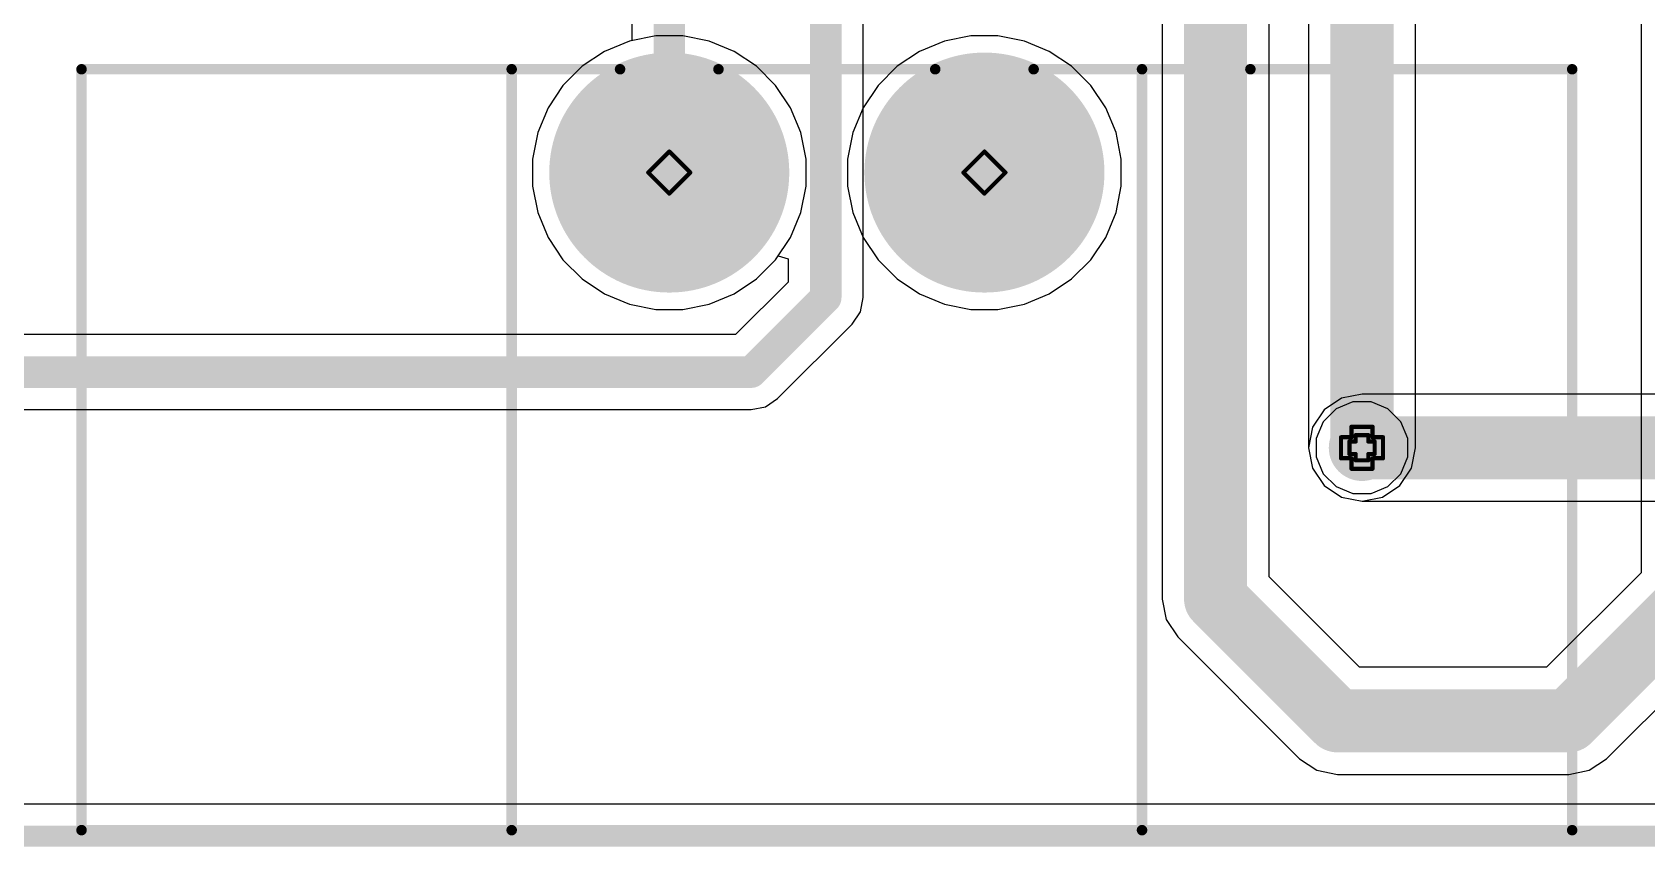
# Model space of a CAD drawing. Header units: inches. Extents: x -7 to 5163, y -3 to 5149.
# Drawn here: x 3.86 to 23.37, y -3.45 to 6.4 of the extents above; entities that cross this region are included whole.
import ezdxf

# ---------------------------------------------------------------- set-up
doc = ezdxf.new("R2010")
doc.units = ezdxf.units.IN
for name, color, linetype in [('Board Outline', 216, 'Continuous'), ('Bottom Layer', 5, 'Continuous'), ('Bottom Solder', 6, 'Continuous'), ('Drill Drawing', 1, 'Continuous'), ('GND', 76, 'Continuous'), ('Multi-Layer', 9, 'Continuous'), ('Pad Holes', 156, 'Continuous'), ('PWR', 16, 'Continuous'), ('Top Layer', 1, 'Continuous'), ('Top Overlay', 2, 'Continuous'), ('Top Solder', 216, 'Continuous'), ('Via Holes', 16, 'Continuous')]:
    doc.layers.add(name, color=color, linetype=linetype)

# ---------------------------------------------------------------- blocks, each defined once
blk = doc.blocks.new('KF2EDGRM_3_81_2P_59')
at = {"layer": 'Bottom Layer'}
h = blk.add_hatch(color=5, dxfattribs=at)
edge = h.paths.add_edge_path()
edge.add_arc((-1.9050635, 0), 1.39999974, 0, 360)
h = blk.add_hatch(color=5, dxfattribs=at)
edge = h.paths.add_edge_path()
edge.add_arc((1.9050635, 0), 1.39999974, 0, 360)
at = {"layer": 'Bottom Solder'}
h = blk.add_hatch(color=6, dxfattribs=at)
edge = h.paths.add_edge_path()
edge.add_arc((-1.9050635, 0), 1.45079974, 0, 360)
h = blk.add_hatch(color=6, dxfattribs=at)
edge = h.paths.add_edge_path()
edge.add_arc((1.9050635, 0), 1.45079974, 0, 360)
at = {"layer": 'GND'}
h = blk.add_hatch(color=76, dxfattribs=at)
edge = h.paths.add_edge_path()
edge.add_arc((-1.9050635, 0), 1.39999974, 0, 360)
h = blk.add_hatch(color=76, dxfattribs=at)
edge = h.paths.add_edge_path()
edge.add_arc((1.9050635, 0), 1.39999974, 0, 360)
at = {"layer": 'Multi-Layer'}
h = blk.add_hatch(color=9, dxfattribs=at)
edge = h.paths.add_edge_path()
edge.add_arc((-1.9050635, 0), 1.39999974, 0, 360)
h = blk.add_hatch(color=9, dxfattribs=at)
edge = h.paths.add_edge_path()
edge.add_arc((1.9050635, 0), 1.39999974, 0, 360)
at = {"layer": 'Pad Holes'}
h = blk.add_hatch(color=7, dxfattribs=at)
edge = h.paths.add_edge_path()
edge.add_arc((-1.9050635, 0), 0.7999984, 0, 360)
h = blk.add_hatch(color=7, dxfattribs=at)
edge = h.paths.add_edge_path()
edge.add_arc((1.9050635, 0), 0.7999984, 0, 360)
at = {"layer": 'PWR'}
h = blk.add_hatch(color=16, dxfattribs=at)
edge = h.paths.add_edge_path()
edge.add_arc((-1.9050635, 0), 1.39999974, 0, 360)
h = blk.add_hatch(color=16, dxfattribs=at)
edge = h.paths.add_edge_path()
edge.add_arc((1.9050635, 0), 1.39999974, 0, 360)
at = {"layer": 'Top Layer'}
h = blk.add_hatch(color=1, dxfattribs=at)
edge = h.paths.add_edge_path()
edge.add_arc((-1.9050635, 0), 1.39999974, 0, 360)
h = blk.add_hatch(color=1, dxfattribs=at)
edge = h.paths.add_edge_path()
edge.add_arc((1.9050635, 0), 1.39999974, 0, 360)
at = {"layer": 'Top Solder'}
h = blk.add_hatch(color=216, dxfattribs=at)
edge = h.paths.add_edge_path()
edge.add_arc((-1.9050635, 0), 1.45079974, 0, 360)
h = blk.add_hatch(color=216, dxfattribs=at)
edge = h.paths.add_edge_path()
edge.add_arc((1.9050635, 0), 1.45079974, 0, 360)
at = {"layer": 'Top Overlay'}
for points in [[(-9.0099769, 1.2492228, 0.127, 0.127, 0), (-2.4998045, 1.2492228, 0.127, 0.127, 0)], [(-9.0099769, -7.950784199999999, 0.127, 0.127, 0), (-9.0099769, 1.2492228, 0.127, 0.127, 0)], [(-3.8099873, -7.950784199999999, 0.127, 0.127, 0), (-3.8099873, 1.2492228, 0.127, 0.127, 0)], [(-1.3101447, 1.2492228, 0.127, 0.127, 0), (1.3101701, 1.2492228, 0.127, 0.127, 0)], [(2.4998045, 1.2492228, 0.127, 0.127, 0), (9.0099769, 1.2492228, 0.127, 0.127, 0)], [(2.4998553, 1.2492228, 0.127, 0.127, 0), (5.120170099999999, 1.2492228, 0.127, 0.127, 0)], [(3.8099873, -7.950784199999999, 0.127, 0.127, 0), (3.8099873, 1.2492228, 0.127, 0.127, 0)], [(9.0099769, -7.950784199999999, 0.127, 0.127, 0), (9.0099769, 1.2492228, 0.127, 0.127, 0)], [(-9.0099769, -7.950784199999999, 0.127, 0.127, 0), (9.0099769, -7.950784199999999, 0.127, 0.127, 0)]]:
    blk.add_lwpolyline(points, format="xyseb", dxfattribs=at)
for points in [[(-9.041726899999999, 1.2492228, 0.0635, 0.0635, 1), (-8.9782269, 1.2492228, 0.0635, 0.0635, 1)], [(-9.041726899999999, 1.2492228, 0.0635, 0.0635, 1), (-8.9782269, 1.2492228, 0.0635, 0.0635, 1)], [(-3.8417373, 1.2492228, 0.0635, 0.0635, 1), (-3.7782373, 1.2492228, 0.0635, 0.0635, 1)], [(-2.5315545, 1.2492228, 0.0635, 0.0635, 1), (-2.4680545, 1.2492228, 0.0635, 0.0635, 1)], [(-1.3418947, 1.2492228, 0.0635, 0.0635, 1), (-1.2783947, 1.2492228, 0.0635, 0.0635, 1)], [(1.2784201, 1.2492228, 0.0635, 0.0635, 1), (1.3419201, 1.2492228, 0.0635, 0.0635, 1)], [(2.4680545, 1.2492228, 0.0635, 0.0635, 1), (2.5315545, 1.2492228, 0.0635, 0.0635, 1)], [(2.4681053, 1.2492228, 0.0635, 0.0635, 1), (2.5316053, 1.2492228, 0.0635, 0.0635, 1)], [(3.7782373, 1.2492228, 0.0635, 0.0635, 1), (3.8417373, 1.2492228, 0.0635, 0.0635, 1)], [(5.0884201, 1.2492228, 0.0635, 0.0635, 1), (5.1519201, 1.2492228, 0.0635, 0.0635, 1)], [(8.9782269, 1.2492228, 0.0635, 0.0635, 1), (9.041726899999999, 1.2492228, 0.0635, 0.0635, 1)], [(8.9782269, 1.2492228, 0.0635, 0.0635, 1), (9.041726899999999, 1.2492228, 0.0635, 0.0635, 1)], [(-9.041726899999999, -7.950784199999999, 0.0635, 0.0635, 1), (-8.9782269, -7.950784199999999, 0.0635, 0.0635, 1)], [(-9.041726899999999, -7.950784199999999, 0.0635, 0.0635, 1), (-8.9782269, -7.950784199999999, 0.0635, 0.0635, 1)], [(-3.8417373, -7.950784199999999, 0.0635, 0.0635, 1), (-3.7782373, -7.950784199999999, 0.0635, 0.0635, 1)], [(3.7782373, -7.950784199999999, 0.0635, 0.0635, 1), (3.8417373, -7.950784199999999, 0.0635, 0.0635, 1)], [(8.9782269, -7.950784199999999, 0.0635, 0.0635, 1), (9.041726899999999, -7.950784199999999, 0.0635, 0.0635, 1)], [(8.9782269, -7.950784199999999, 0.0635, 0.0635, 1), (9.041726899999999, -7.950784199999999, 0.0635, 0.0635, 1)]]:
    blk.add_lwpolyline(points, format="xyseb", close=True, dxfattribs=at)

msp = doc.modelspace()

# ---------------------------------------------------------------- hatches: boundary and pattern name
at = {"layer": 'Bottom Layer'}
h = msp.add_hatch(color=5, dxfattribs=at)
edge = h.paths.add_edge_path()
edge.add_arc((19.93142318, 1.3716), 0.2999994, 0, 360)
at = {"layer": 'Bottom Solder'}
h = msp.add_hatch(color=6, dxfattribs=at)
edge = h.paths.add_edge_path()
edge.add_arc((19.93142318, 1.3716), 0.4015993999999999, 0, 360)
at = {"layer": 'GND'}
h = msp.add_hatch(color=76, dxfattribs=at)
edge = h.paths.add_edge_path()
edge.add_arc((19.93142318, 1.3716), 0.2999994, 0, 360)
at = {"layer": 'PWR'}
h = msp.add_hatch(color=16, dxfattribs=at)
edge = h.paths.add_edge_path()
edge.add_arc((19.93142318, 1.3716), 0.2999994, 0, 360)
at = {"layer": 'Top Layer'}
h = msp.add_hatch(color=1, dxfattribs=at)
edge = h.paths.add_edge_path()
edge.add_arc((19.93142318, 1.3716), 0.2999994, 0, 360)
at = {"layer": 'Top Solder'}
h = msp.add_hatch(color=216, dxfattribs=at)
edge = h.paths.add_edge_path()
edge.add_arc((19.93142318, 1.3716), 0.4015993999999999, 0, 360)
at = {"layer": 'Via Holes'}
h = msp.add_hatch(color=7, dxfattribs=at)
edge = h.paths.add_edge_path()
edge.add_arc((19.93142318, 1.3716), 0.1499997, 0, 360)

# ---------------------------------------------------------------- linework, layer by layer
at = {"layer": 'Board Outline'}
msp.add_lwpolyline([(1.62698176, -3.32514448, 0.254, 0.254, 0), (192.19801794, -3.32514448, 0.254, 0.254, 0)], format="xyseb", dxfattribs=at)
at = {"layer": 'Bottom Layer'}
for p, q in [((18.80844092, -0.18902172), (18.80844092, 73.08971919999999)), ((17.51355908, 72.82154091999999), (17.51355908, -0.4571999999999999)), ((19.28398226, 32.3596), (19.28398226, 1.3716)), ((20.5788641, 1.3716), (20.5788641, 32.3596)), ((23.30475908, 16.5608), (23.30475908, -0.14040104)), ((11.07448128, 6.289438779999999), (10.7734735, 6.16475526)), ((11.39403106, 6.35299974), (11.07448128, 6.289438779999999)), ((11.71984194, 6.35299974), (11.39403106, 6.35299974)), ((12.03939172, 6.289438779999999), (11.71984194, 6.35299974)), ((12.3403995, 6.16475526), (12.03939172, 6.289438779999999)), ((10.7734735, 6.16475526), (10.50257234, 5.9837447)), ((12.61130066, 5.9837447), (12.3403995, 6.16475526)), ((10.50257234, 5.9837447), (10.2721918, 5.753364159999999)), ((12.8416812, 5.753364159999999), (12.61130066, 5.9837447)), ((10.2721918, 5.753364159999999), (10.09118124, 5.482463)), ((13.02269176, 5.482463), (12.8416812, 5.753364159999999)), ((10.09118124, 5.482463), (9.96649772, 5.181455219999999)), ((13.14737528, 5.181455219999999), (13.02269176, 5.482463)), ((9.96649772, 5.181455219999999), (9.90293676, 4.861905439999999)), ((13.21093624, 4.861905439999999), (13.14737528, 5.181455219999999)), ((9.90293676, 4.861905439999999), (9.90293676, 4.53609456)), ((13.21093624, 4.53609456), (13.21093624, 4.861905439999999)), ((9.90293676, 4.53609456), (9.96649772, 4.21654478)), ((13.14737528, 4.21654478), (13.21093624, 4.53609456)), ((9.96649772, 4.21654478), (10.09118124, 3.915537)), ((13.02269176, 3.915537), (13.14737528, 4.21654478)), ((10.09118124, 3.915537), (10.2721918, 3.64463584)), ((12.8416812, 3.64463584), (13.02269176, 3.915537)), ((10.2721918, 3.64463584), (10.50257234, 3.4142553)), ((12.61130066, 3.4142553), (12.8416812, 3.64463584)), ((10.50257234, 3.4142553), (10.7734735, 3.23324474)), ((12.3403995, 3.23324474), (12.61130066, 3.4142553)), ((10.7734735, 3.23324474), (11.07448128, 3.10856122)), ((12.03939172, 3.10856122), (12.3403995, 3.23324474)), ((11.07448128, 3.10856122), (11.39403106, 3.04500026)), ((11.39403106, 3.04500026), (11.71984194, 3.04500026)), ((11.71984194, 3.04500026), (12.03939172, 3.10856122)), ((19.28398226, 1.3716), (19.33326588, 1.1238357)), ((20.52958048, 1.1238357), (20.5788641, 1.3716)), ((19.33326588, 1.1238357), (19.47361358, 0.9137904)), ((20.38923278, 0.9137904), (20.52958048, 1.1238357)), ((19.47361358, 0.9137904), (19.68365888, 0.7734426999999999)), ((20.17918748, 0.7734426999999999), (20.38923278, 0.9137904)), ((19.68365888, 0.7734426999999999), (19.93142318, 0.72415908)), ((19.93142318, 0.72415908), (20.17918748, 0.7734426999999999)), ((19.90237828, -1.28295908), (18.80844092, -0.18902172)), ((23.30475908, -0.14040104), (22.16220104, -1.28295908)), ((17.51355908, -0.4571999999999999), (17.5628427, -0.7049643)), ((17.5628427, -0.7049643), (17.7031904, -0.9150096)), ((17.7031904, -0.9150096), (19.1763904, -2.3882096)), ((22.88818892, -2.3882096), (24.4100096, -0.86638892)), ((22.16220104, -1.28295908), (19.90237828, -1.28295908)), ((19.1763904, -2.3882096), (19.3864357, -2.5285573)), ((19.3864357, -2.5285573), (19.6342, -2.57784092)), ((22.43037932, -2.57784092), (22.67814362, -2.5285573)), ((22.67814362, -2.5285573), (22.88818892, -2.3882096)), ((19.6342, -2.57784092), (22.43037932, -2.57784092)), ((192.19507408, -2.93669212), (1.62992816, -2.93669466))]:
    msp.add_line(p, q, dxfattribs=at)
for points in [[(18.161, -0.4571999999999999, 0.7619999999999999, 0.7619999999999999, 0), (18.161, 73.08971919999999, 0.7619999999999999, 0.7619999999999999, 0)], [(19.93142318, 1.3716, 0.7619999999999999, 0.7619999999999999, 0), (19.93142318, 32.3596, 0.7619999999999999, 0.7619999999999999, 0)], [(18.161, -0.4571999999999999, 0.7619999999999999, 0.7619999999999999, 0), (19.6342, -1.9304, 0.7619999999999999, 0.7619999999999999, 0)], [(22.43037932, -1.9304, 0.7619999999999999, 0.7619999999999999, 0), (23.9522, -0.40857932, 0.7619999999999999, 0.7619999999999999, 0)], [(19.6342, -1.9304, 0.7619999999999999, 0.7619999999999999, 0), (22.43037932, -1.9304, 0.7619999999999999, 0.7619999999999999, 0)]]:
    msp.add_lwpolyline(points, format="xyseb", dxfattribs=at)
for points in [[(19.74092318, 1.3716, 0.3809999999999999, 0.3809999999999999, 1), (20.12192318, 1.3716, 0.3809999999999999, 0.3809999999999999, 1)], [(17.9705, -0.4571999999999999, 0.3809999999999999, 0.3809999999999999, 1), (18.3515, -0.4571999999999999, 0.3809999999999999, 0.3809999999999999, 1)], [(17.9705, -0.4571999999999999, 0.3809999999999999, 0.3809999999999999, 1), (18.3515, -0.4571999999999999, 0.3809999999999999, 0.3809999999999999, 1)], [(19.4437, -1.9304, 0.3809999999999999, 0.3809999999999999, 1), (19.8247, -1.9304, 0.3809999999999999, 0.3809999999999999, 1)], [(19.4437, -1.9304, 0.3809999999999999, 0.3809999999999999, 1), (19.8247, -1.9304, 0.3809999999999999, 0.3809999999999999, 1)], [(22.23987932, -1.9304, 0.3809999999999999, 0.3809999999999999, 1), (22.62087932, -1.9304, 0.3809999999999999, 0.3809999999999999, 1)], [(22.23987932, -1.9304, 0.3809999999999999, 0.3809999999999999, 1), (22.62087932, -1.9304, 0.3809999999999999, 0.3809999999999999, 1)]]:
    msp.add_lwpolyline(points, format="xyseb", close=True, dxfattribs=at)
at = {"layer": 'Drill Drawing'}
for points in [[(11.3029365, 4.699, 0.0508, 0.0508, 0), (11.5569365, 4.953, 0.0508, 0.0508, 0)], [(11.5569365, 4.953, 0.0508, 0.0508, 0), (11.8109365, 4.699, 0.0508, 0.0508, 0)], [(15.1130635, 4.699, 0.0508, 0.0508, 0), (15.3670635, 4.953, 0.0508, 0.0508, 0)], [(15.3670635, 4.953, 0.0508, 0.0508, 0), (15.6210635, 4.699, 0.0508, 0.0508, 0)], [(11.3029365, 4.699, 0.0508, 0.0508, 0), (11.5569365, 4.444999999999999, 0.0508, 0.0508, 0)], [(11.5569365, 4.444999999999999, 0.0508, 0.0508, 0), (11.8109365, 4.699, 0.0508, 0.0508, 0)], [(15.1130635, 4.699, 0.0508, 0.0508, 0), (15.3670635, 4.444999999999999, 0.0508, 0.0508, 0)], [(15.3670635, 4.444999999999999, 0.0508, 0.0508, 0), (15.6210635, 4.699, 0.0508, 0.0508, 0)], [(19.80442318, 1.4986, 0.0508, 0.0508, 0), (19.80442318, 1.6256, 0.0508, 0.0508, 0)], [(19.80442318, 1.6256, 0.0508, 0.0508, 0), (20.05842318, 1.6256, 0.0508, 0.0508, 0)], [(20.05842318, 1.4986, 0.0508, 0.0508, 0), (20.05842318, 1.6256, 0.0508, 0.0508, 0)], [(19.67742318, 1.2446, 0.0508, 0.0508, 0), (19.67742318, 1.4986, 0.0508, 0.0508, 0)], [(19.67742318, 1.4986, 0.0508, 0.0508, 0), (19.80442318, 1.4986, 0.0508, 0.0508, 0)], [(19.77902318, 1.2954, 0.0508, 0.0508, 0), (19.77902318, 1.4478, 0.0508, 0.0508, 0)], [(19.77902318, 1.4478, 0.0508, 0.0508, 0), (19.85522318, 1.4478, 0.0508, 0.0508, 0)], [(19.85522318, 1.4478, 0.0508, 0.0508, 0), (19.85522318, 1.524, 0.0508, 0.0508, 0)], [(19.85522318, 1.524, 0.0508, 0.0508, 0), (20.00762318, 1.524, 0.0508, 0.0508, 0)], [(20.00762318, 1.4478, 0.0508, 0.0508, 0), (20.00762318, 1.524, 0.0508, 0.0508, 0)], [(20.00762318, 1.4478, 0.0508, 0.0508, 0), (20.08382318, 1.4478, 0.0508, 0.0508, 0)], [(20.05842318, 1.4986, 0.0508, 0.0508, 0), (20.18542318, 1.4986, 0.0508, 0.0508, 0)], [(20.08382318, 1.2954, 0.0508, 0.0508, 0), (20.08382318, 1.4478, 0.0508, 0.0508, 0)], [(20.18542318, 1.2446, 0.0508, 0.0508, 0), (20.18542318, 1.4986, 0.0508, 0.0508, 0)], [(19.67742318, 1.2446, 0.0508, 0.0508, 0), (19.80442318, 1.2446, 0.0508, 0.0508, 0)], [(19.77902318, 1.2954, 0.0508, 0.0508, 0), (19.85522318, 1.2954, 0.0508, 0.0508, 0)], [(19.80442318, 1.1176, 0.0508, 0.0508, 0), (19.80442318, 1.2446, 0.0508, 0.0508, 0)], [(19.85522318, 1.2192, 0.0508, 0.0508, 0), (19.85522318, 1.2954, 0.0508, 0.0508, 0)], [(19.85522318, 1.2192, 0.0508, 0.0508, 0), (20.00762318, 1.2192, 0.0508, 0.0508, 0)], [(20.00762318, 1.2954, 0.0508, 0.0508, 0), (20.08382318, 1.2954, 0.0508, 0.0508, 0)], [(20.00762318, 1.2192, 0.0508, 0.0508, 0), (20.00762318, 1.2954, 0.0508, 0.0508, 0)], [(20.05842318, 1.2446, 0.0508, 0.0508, 0), (20.18542318, 1.2446, 0.0508, 0.0508, 0)], [(20.05842318, 1.1176, 0.0508, 0.0508, 0), (20.05842318, 1.2446, 0.0508, 0.0508, 0)], [(19.80442318, 1.1176, 0.0508, 0.0508, 0), (20.05842318, 1.1176, 0.0508, 0.0508, 0)]]:
    msp.add_lwpolyline(points, format="xyseb", dxfattribs=at)
for points in [[(11.5442365, 4.953, 0.0254, 0.0254, 1), (11.5696365, 4.953, 0.0254, 0.0254, 1)], [(11.5442365, 4.953, 0.0254, 0.0254, 1), (11.5696365, 4.953, 0.0254, 0.0254, 1)], [(15.3543635, 4.953, 0.0254, 0.0254, 1), (15.3797635, 4.953, 0.0254, 0.0254, 1)], [(15.3543635, 4.953, 0.0254, 0.0254, 1), (15.3797635, 4.953, 0.0254, 0.0254, 1)], [(11.2902365, 4.699, 0.0254, 0.0254, 1), (11.3156365, 4.699, 0.0254, 0.0254, 1)], [(11.2902365, 4.699, 0.0254, 0.0254, 1), (11.3156365, 4.699, 0.0254, 0.0254, 1)], [(11.7982365, 4.699, 0.0254, 0.0254, 1), (11.8236365, 4.699, 0.0254, 0.0254, 1)], [(11.7982365, 4.699, 0.0254, 0.0254, 1), (11.8236365, 4.699, 0.0254, 0.0254, 1)], [(15.1003635, 4.699, 0.0254, 0.0254, 1), (15.1257635, 4.699, 0.0254, 0.0254, 1)], [(15.1003635, 4.699, 0.0254, 0.0254, 1), (15.1257635, 4.699, 0.0254, 0.0254, 1)], [(15.6083635, 4.699, 0.0254, 0.0254, 1), (15.6337635, 4.699, 0.0254, 0.0254, 1)], [(15.6083635, 4.699, 0.0254, 0.0254, 1), (15.6337635, 4.699, 0.0254, 0.0254, 1)], [(11.5442365, 4.444999999999999, 0.0254, 0.0254, 1), (11.5696365, 4.444999999999999, 0.0254, 0.0254, 1)], [(11.5442365, 4.444999999999999, 0.0254, 0.0254, 1), (11.5696365, 4.444999999999999, 0.0254, 0.0254, 1)], [(15.3543635, 4.444999999999999, 0.0254, 0.0254, 1), (15.3797635, 4.444999999999999, 0.0254, 0.0254, 1)], [(15.3543635, 4.444999999999999, 0.0254, 0.0254, 1), (15.3797635, 4.444999999999999, 0.0254, 0.0254, 1)], [(19.79172318, 1.6256, 0.0254, 0.0254, 1), (19.81712318, 1.6256, 0.0254, 0.0254, 1)], [(19.79172318, 1.6256, 0.0254, 0.0254, 1), (19.81712318, 1.6256, 0.0254, 0.0254, 1)], [(20.04572318, 1.6256, 0.0254, 0.0254, 1), (20.07112318, 1.6256, 0.0254, 0.0254, 1)], [(20.04572318, 1.6256, 0.0254, 0.0254, 1), (20.07112318, 1.6256, 0.0254, 0.0254, 1)], [(19.66472318, 1.4986, 0.0254, 0.0254, 1), (19.69012318, 1.4986, 0.0254, 0.0254, 1)], [(19.66472318, 1.4986, 0.0254, 0.0254, 1), (19.69012318, 1.4986, 0.0254, 0.0254, 1)], [(19.76632318, 1.4478, 0.0254, 0.0254, 1), (19.79172318, 1.4478, 0.0254, 0.0254, 1)], [(19.76632318, 1.4478, 0.0254, 0.0254, 1), (19.79172318, 1.4478, 0.0254, 0.0254, 1)], [(19.79172318, 1.4986, 0.0254, 0.0254, 1), (19.81712318, 1.4986, 0.0254, 0.0254, 1)], [(19.79172318, 1.4986, 0.0254, 0.0254, 1), (19.81712318, 1.4986, 0.0254, 0.0254, 1)], [(19.84252318, 1.524, 0.0254, 0.0254, 1), (19.86792318, 1.524, 0.0254, 0.0254, 1)], [(19.84252318, 1.524, 0.0254, 0.0254, 1), (19.86792318, 1.524, 0.0254, 0.0254, 1)], [(19.84252318, 1.4478, 0.0254, 0.0254, 1), (19.86792318, 1.4478, 0.0254, 0.0254, 1)], [(19.84252318, 1.4478, 0.0254, 0.0254, 1), (19.86792318, 1.4478, 0.0254, 0.0254, 1)], [(19.99492318, 1.524, 0.0254, 0.0254, 1), (20.02032318, 1.524, 0.0254, 0.0254, 1)], [(19.99492318, 1.524, 0.0254, 0.0254, 1), (20.02032318, 1.524, 0.0254, 0.0254, 1)], [(19.99492318, 1.4478, 0.0254, 0.0254, 1), (20.02032318, 1.4478, 0.0254, 0.0254, 1)], [(19.99492318, 1.4478, 0.0254, 0.0254, 1), (20.02032318, 1.4478, 0.0254, 0.0254, 1)], [(20.04572318, 1.4986, 0.0254, 0.0254, 1), (20.07112318, 1.4986, 0.0254, 0.0254, 1)], [(20.04572318, 1.4986, 0.0254, 0.0254, 1), (20.07112318, 1.4986, 0.0254, 0.0254, 1)], [(20.07112318, 1.4478, 0.0254, 0.0254, 1), (20.09652318, 1.4478, 0.0254, 0.0254, 1)], [(20.07112318, 1.4478, 0.0254, 0.0254, 1), (20.09652318, 1.4478, 0.0254, 0.0254, 1)], [(20.17272318, 1.4986, 0.0254, 0.0254, 1), (20.19812318, 1.4986, 0.0254, 0.0254, 1)], [(20.17272318, 1.4986, 0.0254, 0.0254, 1), (20.19812318, 1.4986, 0.0254, 0.0254, 1)], [(19.66472318, 1.2446, 0.0254, 0.0254, 1), (19.69012318, 1.2446, 0.0254, 0.0254, 1)], [(19.66472318, 1.2446, 0.0254, 0.0254, 1), (19.69012318, 1.2446, 0.0254, 0.0254, 1)], [(19.76632318, 1.2954, 0.0254, 0.0254, 1), (19.79172318, 1.2954, 0.0254, 0.0254, 1)], [(19.76632318, 1.2954, 0.0254, 0.0254, 1), (19.79172318, 1.2954, 0.0254, 0.0254, 1)], [(19.79172318, 1.2446, 0.0254, 0.0254, 1), (19.81712318, 1.2446, 0.0254, 0.0254, 1)], [(19.79172318, 1.2446, 0.0254, 0.0254, 1), (19.81712318, 1.2446, 0.0254, 0.0254, 1)], [(19.84252318, 1.2954, 0.0254, 0.0254, 1), (19.86792318, 1.2954, 0.0254, 0.0254, 1)], [(19.84252318, 1.2954, 0.0254, 0.0254, 1), (19.86792318, 1.2954, 0.0254, 0.0254, 1)], [(19.84252318, 1.2192, 0.0254, 0.0254, 1), (19.86792318, 1.2192, 0.0254, 0.0254, 1)], [(19.84252318, 1.2192, 0.0254, 0.0254, 1), (19.86792318, 1.2192, 0.0254, 0.0254, 1)], [(19.99492318, 1.2954, 0.0254, 0.0254, 1), (20.02032318, 1.2954, 0.0254, 0.0254, 1)], [(19.99492318, 1.2954, 0.0254, 0.0254, 1), (20.02032318, 1.2954, 0.0254, 0.0254, 1)], [(19.99492318, 1.2192, 0.0254, 0.0254, 1), (20.02032318, 1.2192, 0.0254, 0.0254, 1)], [(19.99492318, 1.2192, 0.0254, 0.0254, 1), (20.02032318, 1.2192, 0.0254, 0.0254, 1)], [(20.04572318, 1.2446, 0.0254, 0.0254, 1), (20.07112318, 1.2446, 0.0254, 0.0254, 1)], [(20.04572318, 1.2446, 0.0254, 0.0254, 1), (20.07112318, 1.2446, 0.0254, 0.0254, 1)], [(20.07112318, 1.2954, 0.0254, 0.0254, 1), (20.09652318, 1.2954, 0.0254, 0.0254, 1)], [(20.07112318, 1.2954, 0.0254, 0.0254, 1), (20.09652318, 1.2954, 0.0254, 0.0254, 1)], [(20.17272318, 1.2446, 0.0254, 0.0254, 1), (20.19812318, 1.2446, 0.0254, 0.0254, 1)], [(20.17272318, 1.2446, 0.0254, 0.0254, 1), (20.19812318, 1.2446, 0.0254, 0.0254, 1)], [(19.79172318, 1.1176, 0.0254, 0.0254, 1), (19.81712318, 1.1176, 0.0254, 0.0254, 1)], [(19.79172318, 1.1176, 0.0254, 0.0254, 1), (19.81712318, 1.1176, 0.0254, 0.0254, 1)], [(20.04572318, 1.1176, 0.0254, 0.0254, 1), (20.07112318, 1.1176, 0.0254, 0.0254, 1)], [(20.04572318, 1.1176, 0.0254, 0.0254, 1), (20.07112318, 1.1176, 0.0254, 0.0254, 1)]]:
    msp.add_lwpolyline(points, format="xyseb", close=True, dxfattribs=at)
at = {"layer": 'GND'}
for p, q in [((11.07448128, 6.289438779999999), (10.7734735, 6.16475526)), ((11.39403106, 6.35299974), (11.07448128, 6.289438779999999)), ((11.71984194, 6.35299974), (11.39403106, 6.35299974)), ((12.03939172, 6.289438779999999), (11.71984194, 6.35299974)), ((12.3403995, 6.16475526), (12.03939172, 6.289438779999999)), ((10.7734735, 6.16475526), (10.50257234, 5.9837447)), ((12.61130066, 5.9837447), (12.3403995, 6.16475526)), ((10.50257234, 5.9837447), (10.2721918, 5.753364159999999)), ((12.8416812, 5.753364159999999), (12.61130066, 5.9837447)), ((10.2721918, 5.753364159999999), (10.09118124, 5.482463)), ((13.02269176, 5.482463), (12.8416812, 5.753364159999999)), ((10.09118124, 5.482463), (9.96649772, 5.181455219999999)), ((13.14737528, 5.181455219999999), (13.02269176, 5.482463)), ((9.96649772, 5.181455219999999), (9.90293676, 4.861905439999999)), ((13.21093624, 4.861905439999999), (13.14737528, 5.181455219999999)), ((9.90293676, 4.861905439999999), (9.90293676, 4.53609456)), ((13.21093624, 4.53609456), (13.21093624, 4.861905439999999)), ((9.90293676, 4.53609456), (9.96649772, 4.21654478)), ((13.14737528, 4.21654478), (13.21093624, 4.53609456)), ((9.96649772, 4.21654478), (10.09118124, 3.915537)), ((13.02269176, 3.915537), (13.14737528, 4.21654478)), ((10.09118124, 3.915537), (10.2721918, 3.64463584)), ((12.8416812, 3.64463584), (13.02269176, 3.915537)), ((10.2721918, 3.64463584), (10.50257234, 3.4142553)), ((12.61130066, 3.4142553), (12.8416812, 3.64463584)), ((10.50257234, 3.4142553), (10.7734735, 3.23324474)), ((12.3403995, 3.23324474), (12.61130066, 3.4142553)), ((10.7734735, 3.23324474), (11.07448128, 3.10856122)), ((12.03939172, 3.10856122), (12.3403995, 3.23324474)), ((11.07448128, 3.10856122), (11.39403106, 3.04500026)), ((11.39403106, 3.04500026), (11.71984194, 3.04500026)), ((11.71984194, 3.04500026), (12.03939172, 3.10856122)), ((19.61760872, 1.8412587), (19.46176448, 1.68541446)), ((19.82122528, 1.9255994), (19.61760872, 1.8412587)), ((20.04162108, 1.9255994), (19.82122528, 1.9255994)), ((20.24523764, 1.8412587), (20.04162108, 1.9255994)), ((20.40108188, 1.68541446), (20.24523764, 1.8412587)), ((19.46176448, 1.68541446), (19.37742378, 1.4817979)), ((20.48542258, 1.4817979), (20.40108188, 1.68541446)), ((19.37742378, 1.4817979), (19.37742378, 1.2614021)), ((20.48542258, 1.2614021), (20.48542258, 1.4817979)), ((19.37742378, 1.2614021), (19.46176448, 1.05778554)), ((20.40108188, 1.05778554), (20.48542258, 1.2614021)), ((19.46176448, 1.05778554), (19.61760872, 0.9019413)), ((20.24523764, 0.9019413), (20.40108188, 1.05778554)), ((19.61760872, 0.9019413), (19.82122528, 0.8176006)), ((19.82122528, 0.8176006), (20.04162108, 0.8176006)), ((20.04162108, 0.8176006), (20.24523764, 0.9019413)), ((192.19507408, -2.93669212), (1.62992816, -2.93669466))]:
    msp.add_line(p, q, dxfattribs=at)
at = {"layer": 'PWR'}
for p, q in [((11.07448128, 6.289438779999999), (10.7734735, 6.16475526)), ((11.39403106, 6.35299974), (11.07448128, 6.289438779999999)), ((11.71984194, 6.35299974), (11.39403106, 6.35299974)), ((12.03939172, 6.289438779999999), (11.71984194, 6.35299974)), ((12.3403995, 6.16475526), (12.03939172, 6.289438779999999)), ((14.88460828, 6.289438779999999), (14.5836005, 6.16475526)), ((15.20415806, 6.35299974), (14.88460828, 6.289438779999999)), ((15.52996894, 6.35299974), (15.20415806, 6.35299974)), ((15.84951872, 6.289438779999999), (15.52996894, 6.35299974)), ((16.1505265, 6.16475526), (15.84951872, 6.289438779999999)), ((10.7734735, 6.16475526), (10.50257234, 5.9837447)), ((12.61130066, 5.9837447), (12.3403995, 6.16475526)), ((14.5836005, 6.16475526), (14.31269934, 5.9837447)), ((16.42142766, 5.9837447), (16.1505265, 6.16475526)), ((10.50257234, 5.9837447), (10.2721918, 5.753364159999999)), ((12.8416812, 5.753364159999999), (12.61130066, 5.9837447)), ((14.31269934, 5.9837447), (14.0823188, 5.753364159999999)), ((16.6518082, 5.753364159999999), (16.42142766, 5.9837447)), ((10.2721918, 5.753364159999999), (10.09118124, 5.482463)), ((13.02269176, 5.482463), (12.8416812, 5.753364159999999)), ((14.0823188, 5.753364159999999), (13.90130824, 5.482463)), ((16.83281876, 5.482463), (16.6518082, 5.753364159999999)), ((10.09118124, 5.482463), (9.96649772, 5.181455219999999)), ((13.14737528, 5.181455219999999), (13.02269176, 5.482463)), ((13.90130824, 5.482463), (13.77662472, 5.181455219999999)), ((16.95750228, 5.181455219999999), (16.83281876, 5.482463)), ((9.96649772, 5.181455219999999), (9.90293676, 4.861905439999999)), ((13.21093624, 4.861905439999999), (13.14737528, 5.181455219999999)), ((13.77662472, 5.181455219999999), (13.71306376, 4.861905439999999)), ((17.02106324, 4.861905439999999), (16.95750228, 5.181455219999999)), ((9.90293676, 4.861905439999999), (9.90293676, 4.53609456)), ((13.21093624, 4.53609456), (13.21093624, 4.861905439999999)), ((13.71306376, 4.861905439999999), (13.71306376, 4.53609456)), ((17.02106324, 4.53609456), (17.02106324, 4.861905439999999)), ((9.90293676, 4.53609456), (9.96649772, 4.21654478)), ((13.14737528, 4.21654478), (13.21093624, 4.53609456)), ((13.71306376, 4.53609456), (13.77662472, 4.21654478)), ((16.95750228, 4.21654478), (17.02106324, 4.53609456)), ((9.96649772, 4.21654478), (10.09118124, 3.915537)), ((13.02269176, 3.915537), (13.14737528, 4.21654478)), ((13.77662472, 4.21654478), (13.90130824, 3.915537)), ((16.83281876, 3.915537), (16.95750228, 4.21654478)), ((10.09118124, 3.915537), (10.2721918, 3.64463584)), ((12.8416812, 3.64463584), (13.02269176, 3.915537)), ((13.90130824, 3.915537), (14.0823188, 3.64463584)), ((16.6518082, 3.64463584), (16.83281876, 3.915537)), ((10.2721918, 3.64463584), (10.50257234, 3.4142553)), ((12.61130066, 3.4142553), (12.8416812, 3.64463584)), ((14.0823188, 3.64463584), (14.31269934, 3.4142553)), ((16.42142766, 3.4142553), (16.6518082, 3.64463584)), ((10.50257234, 3.4142553), (10.7734735, 3.23324474)), ((12.3403995, 3.23324474), (12.61130066, 3.4142553)), ((14.31269934, 3.4142553), (14.5836005, 3.23324474)), ((16.1505265, 3.23324474), (16.42142766, 3.4142553)), ((10.7734735, 3.23324474), (11.07448128, 3.10856122)), ((12.03939172, 3.10856122), (12.3403995, 3.23324474)), ((14.5836005, 3.23324474), (14.88460828, 3.10856122)), ((15.84951872, 3.10856122), (16.1505265, 3.23324474)), ((11.07448128, 3.10856122), (11.39403106, 3.04500026)), ((11.39403106, 3.04500026), (11.71984194, 3.04500026)), ((11.71984194, 3.04500026), (12.03939172, 3.10856122)), ((14.88460828, 3.10856122), (15.20415806, 3.04500026)), ((15.20415806, 3.04500026), (15.52996894, 3.04500026)), ((15.52996894, 3.04500026), (15.84951872, 3.10856122)), ((19.61760872, 1.8412587), (19.46176448, 1.68541446)), ((19.82122528, 1.9255994), (19.61760872, 1.8412587)), ((20.04162108, 1.9255994), (19.82122528, 1.9255994)), ((20.24523764, 1.8412587), (20.04162108, 1.9255994)), ((20.40108188, 1.68541446), (20.24523764, 1.8412587)), ((19.46176448, 1.68541446), (19.37742378, 1.4817979)), ((20.48542258, 1.4817979), (20.40108188, 1.68541446)), ((19.37742378, 1.4817979), (19.37742378, 1.2614021)), ((20.48542258, 1.2614021), (20.48542258, 1.4817979)), ((19.37742378, 1.2614021), (19.46176448, 1.05778554)), ((20.40108188, 1.05778554), (20.48542258, 1.2614021)), ((19.46176448, 1.05778554), (19.61760872, 0.9019413)), ((20.24523764, 0.9019413), (20.40108188, 1.05778554)), ((19.61760872, 0.9019413), (19.82122528, 0.8176006)), ((19.82122528, 0.8176006), (20.04162108, 0.8176006)), ((20.04162108, 0.8176006), (20.24523764, 0.9019413)), ((184.912, -2.93669212), (1.62992816, -2.93669466))]:
    msp.add_line(p, q, dxfattribs=at)
at = {"layer": 'Top Layer'}
for p, q in [((13.90185942, 3.18777874), (13.90185942, 10.54635432)), ((11.1037624, 6.7183), (11.1037624, 6.295263)), ((11.07448128, 6.289438779999999), (10.7734735, 6.16475526)), ((11.1037624, 6.295263), (11.07448128, 6.289438779999999)), ((10.7734735, 6.16475526), (10.50257234, 5.9837447)), ((10.50257234, 5.9837447), (10.2721918, 5.753364159999999)), ((10.2721918, 5.753364159999999), (10.09118124, 5.482463)), ((10.09118124, 5.482463), (9.96649772, 5.181455219999999)), ((9.96649772, 5.181455219999999), (9.90293676, 4.861905439999999)), ((9.90293676, 4.861905439999999), (9.90293676, 4.53609456)), ((9.90293676, 4.53609456), (9.96649772, 4.21654478)), ((9.96649772, 4.21654478), (10.09118124, 3.915537)), ((10.09118124, 3.915537), (10.2721918, 3.64463584)), ((10.2721918, 3.64463584), (10.50257234, 3.4142553)), ((12.61130066, 3.4142553), (12.8416812, 3.64463584)), ((12.8416812, 3.64463584), (12.8739138, 3.69287298)), ((12.8739138, 3.69287298), (12.99544518, 3.656007419999999)), ((12.99544518, 3.656007419999999), (12.99544518, 3.375489819999999)), ((10.50257234, 3.4142553), (10.7734735, 3.23324474)), ((12.3403995, 3.23324474), (12.61130066, 3.4142553)), ((12.99544518, 3.375489819999999), (12.35915994, 2.73920712)), ((10.7734735, 3.23324474), (11.07448128, 3.10856122)), ((12.03939172, 3.10856122), (12.3403995, 3.23324474)), ((13.86736114, 3.0143323), (13.90186196, 3.18776604)), ((13.90186196, 3.18776604), (13.90185942, 3.18777874)), ((11.07448128, 3.10856122), (11.39403106, 3.04500026)), ((11.39403106, 3.04500026), (11.71984194, 3.04500026)), ((11.71984194, 3.04500026), (12.03939172, 3.10856122)), ((13.76911902, 2.86729932), (13.86736114, 3.0143323)), ((12.35915994, 2.73920712), (3.30576936, 2.73920712)), ((12.86735298, 1.96553328), (13.7691114, 2.86729424)), ((13.7691114, 2.86729424), (13.76911902, 2.86729932)), ((12.72032254, 1.86729116), (12.86735298, 1.96553328)), ((19.68365888, 1.96975476), (19.47361358, 1.82940706)), ((19.93142318, 2.01903838), (19.68365888, 1.96975476)), ((39.71142172, 2.01904092), (19.93142318, 2.01903838)), ((3.11805828, 1.83279288), (12.54688626, 1.83279288)), ((12.54688626, 1.83279288), (12.72032254, 1.86729116)), ((19.47361358, 1.82940706), (19.33326588, 1.61936176)), ((19.33326588, 1.61936176), (19.28398226, 1.37159746)), ((19.28398226, 1.37159746), (19.33326588, 1.12383316)), ((19.33326588, 1.12383316), (19.47361358, 0.9137878599999999)), ((19.47361358, 0.9137878599999999), (19.68365888, 0.7734401599999999)), ((19.68365888, 0.7734401599999999), (19.93142318, 0.72415654)), ((19.93142318, 0.72415654), (39.9796, 0.72415908)), ((192.19507408, -2.93669212), (1.62992816, -2.93669466))]:
    msp.add_line(p, q, dxfattribs=at)
for points in [[(13.4486523, 3.18776604, 0.3809999999999999, 0.3809999999999999, 0), (13.4486523, 10.73408064, 0.3809999999999999, 0.3809999999999999, 0)], [(11.55696952, 4.69903302, 0.3809999999999999, 0.3809999999999999, 0), (11.55696952, 7.365969519999999, 0.3809999999999999, 0.3809999999999999, 0)], [(11.5569365, 4.699, 0.3809999999999999, 0.3809999999999999, 0), (11.55696952, 4.69903302, 0.3809999999999999, 0.3809999999999999, 0)], [(12.54688626, 2.286, 0.3809999999999999, 0.3809999999999999, 0), (13.4486523, 3.18776604, 0.3809999999999999, 0.3809999999999999, 0)], [(3.11804558, 2.286, 0.3809999999999999, 0.3809999999999999, 0), (12.54688626, 2.286, 0.3809999999999999, 0.3809999999999999, 0)], [(19.93142318, 1.37159746, 0.7619999999999999, 0.7619999999999999, 0), (39.9796, 1.3716, 0.7619999999999999, 0.7619999999999999, 0)]]:
    msp.add_lwpolyline(points, format="xyseb", dxfattribs=at)
for points in [[(11.4616865, 4.699, 0.1905, 0.1905, 1), (11.6521865, 4.699, 0.1905, 0.1905, 1)], [(11.46171952, 4.69903302, 0.1905, 0.1905, 1), (11.65221952, 4.69903302, 0.1905, 0.1905, 1)], [(11.46171952, 4.69903302, 0.1905, 0.1905, 1), (11.65221952, 4.69903302, 0.1905, 0.1905, 1)], [(13.3534023, 3.18776604, 0.1905, 0.1905, 1), (13.5439023, 3.18776604, 0.1905, 0.1905, 1)], [(13.3534023, 3.18776604, 0.1905, 0.1905, 1), (13.5439023, 3.18776604, 0.1905, 0.1905, 1)], [(12.45163626, 2.286, 0.1905, 0.1905, 1), (12.64213626, 2.286, 0.1905, 0.1905, 1)], [(12.45163626, 2.286, 0.1905, 0.1905, 1), (12.64213626, 2.286, 0.1905, 0.1905, 1)], [(19.74092318, 1.37159746, 0.3809999999999999, 0.3809999999999999, 1), (20.12192318, 1.37159746, 0.3809999999999999, 0.3809999999999999, 1)]]:
    msp.add_lwpolyline(points, format="xyseb", close=True, dxfattribs=at)

# ---------------------------------------------------------------- block references
msp.add_blockref('KF2EDGRM_3_81_2P_59', (13.462, 4.699))

doc.saveas('drawing.dxf')
